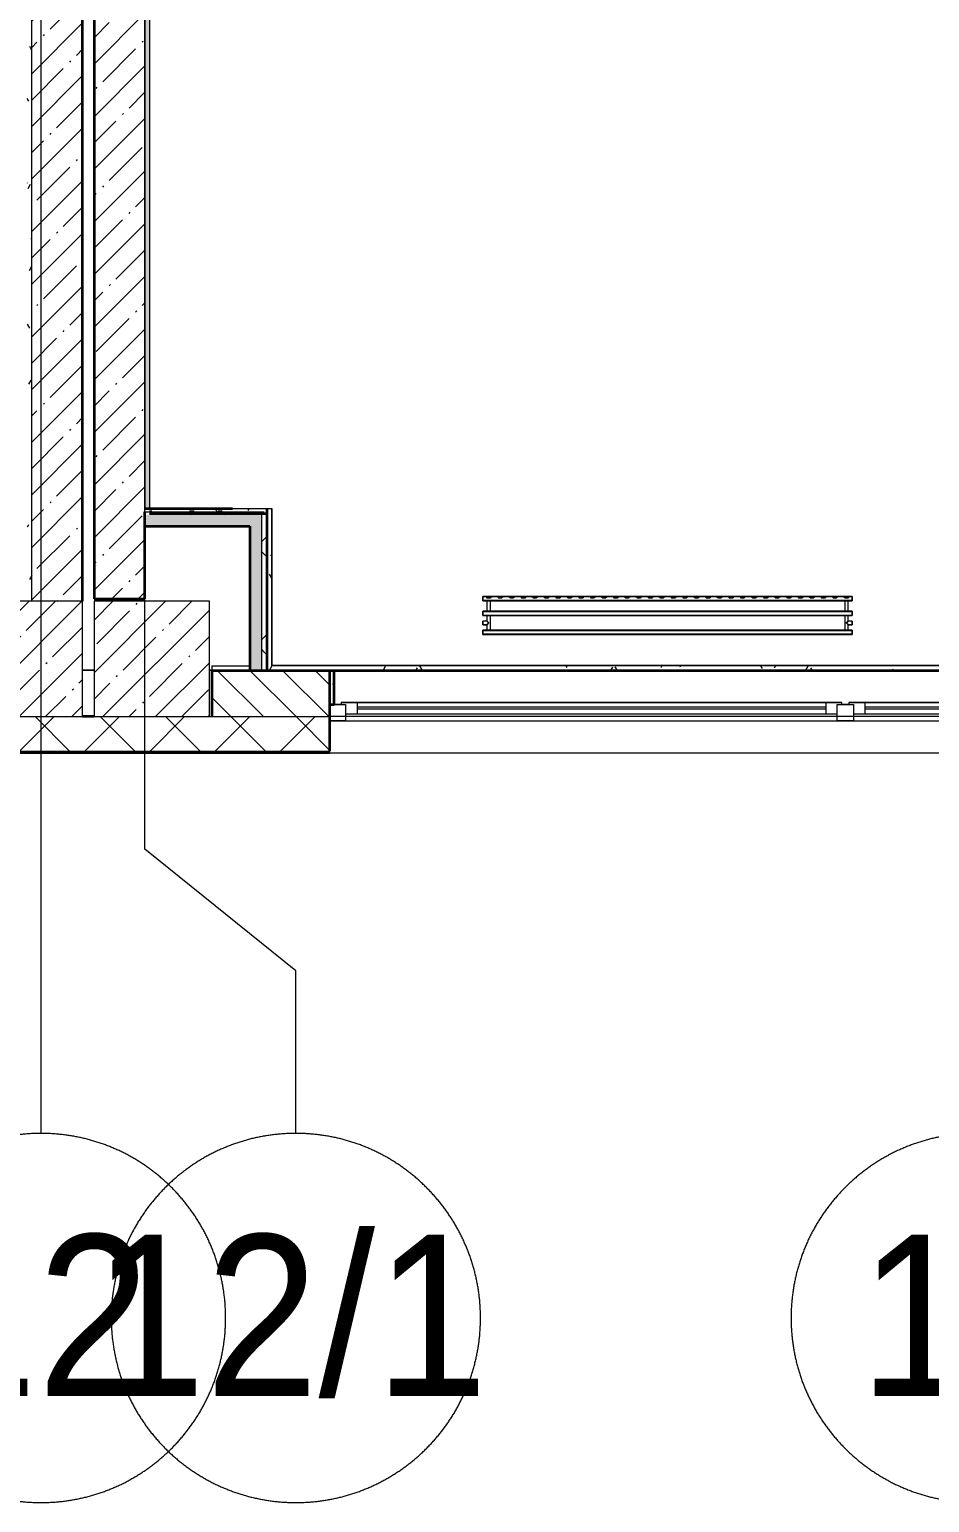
# Model space of a CAD drawing. Header units: millimetres. Extents: x 3914 to 443608, y -156176 to 78197.
# Drawn here: x 213224 to 217124, y -149484 to -143099 of the extents above; entities that cross this region are included whole.
import ezdxf

# ---------------------------------------------------------------- set-up
doc = ezdxf.new("R2010")
doc.units = ezdxf.units.MM
doc.linetypes.add('50_200_ШТРИХ_1Т_ш5_п1_п1_', pattern=[700, 500, -100, 0, -100])
for name, color, linetype, lineweight in [('A-FLOR', 7, 'Continuous', 9), ('A-GLAZ', 7, 'Continuous', 9), ('A-GLAZ-1', 7, 'Continuous', 5), ('A-WALL', 7, 'Continuous', 5), ('A-WALL-1', 7, 'Continuous', 35), ('I-WALL', 7, 'Continuous', 5), ('S-COLS', 7, 'Continuous', 9), ('S-COLS-1', 7, 'Continuous', 5), ('Оси', 7, 'Continuous', 9), ('Оси-1', 7, '50_200_ШТРИХ_1Т_ш5_п1_п1_', 9)]:
    doc.layers.add(name, color=color, linetype=linetype, lineweight=lineweight)
doc.layers.add('A-WALL-FNSH-1', color=9, linetype='Continuous', lineweight=5, true_color=0x808080)
doc.layers.add('M-EQPM-1', color=7, linetype='Continuous', lineweight=9, true_color=0xb2b2b2)
doc.styles.add('Arial', font='arial.ttf', dxfattribs={"width": 0.9, "height": 700})
pattern_1 = [(45, (174964.42, -145977.62), (-114.04925, 114.04925), []), (45, (175078.47, -145977.62), (-114.04925, 114.04925), [201.612, -40.322, 6.706, -33.617])]
pattern_2 = [(0, (174964.42, -145977.62), (243.84, 60.96), [20.117, -162.763, 20.117, -162.763, -975.36]), (0, (174964.42, -145977.62), (243.84, 60.96), [-365.76, 20.117, -345.643, 20.117, -162.763, -426.72]), (0, (174964.42, -145977.62), (243.84, 60.96), [-914.4, 20.117, -101.803, 20.117, -284.683]), (120, (175055.86, -145947.14), (-174.71291, 180.691634), [20.117, -162.763, 20.117, -162.763, -975.36]), (120, (175055.86, -145947.14), (-174.71291, 180.691634), [-365.76, 20.117, -345.643, 20.117, -162.763, -426.72]), (120, (175055.86, -145947.14), (-174.71291, 180.691634), [-914.4, 20.117, -101.803, 20.117, -284.683]), (240, (175086.34, -145825.22), (-69.12709, -241.651634), [20.117, -162.763, 20.117, -162.763, -975.36]), (240, (175086.34, -145825.22), (-69.12709, -241.651634), [-365.76, 20.117, -345.643, 20.117, -162.763, -426.72]), (240, (175086.34, -145825.22), (-69.12709, -241.651634), [-914.4, 20.117, -101.803, 20.117, -284.683])]
pattern_3 = [(45, (174964.42, -145977.62), (-212.132, 212.132), []), (135, (174964.42, -145977.62), (-212.132, -212.132), [])]

# ---------------------------------------------------------------- blocks, each defined once
blk = doc.blocks.new('radiator_prado_classic_z_tip_30_po exemplyaru - Classic Z Тип 30-500-V458-Объем проектирования 2 этажа')
at = {"layer": 'M-EQPM-1'}
for p, q in [((0, 228), (0, 210)), ((1600, 228), (0, 228)), ((0, 210), (0, 228)), ((0, 228), (12.5, 228)), ((0, 210), (1600, 210)), ((17.8, 210), (0, 210)), ((12.5, 228), (37.5, 228)), ((37.5, 228), (12.5, 228)), ((12.5, 228), (37.5, 228)), ((12.5, 228), (17.5, 223)), ((12.5, 228), (17.5, 223)), ((32.5, 223), (17.5, 223)), ((17.5, 223), (32.5, 223)), ((17.5, 210), (17.5, 164)), ((17.5, 210), (17.5, 164)), ((17.8, 210), (17.5, 210)), ((17.5, 210), (17.8, 210)), ((17.8, 210), (17.5, 210)), ((17.5, 210), (26.9, 210)), ((18.5, 210), (17.8, 210)), ((17.8, 210), (32.2, 210)), ((32.2, 210), (17.8, 210)), ((19.7, 210), (18.5, 210)), ((21.2, 210), (19.7, 210)), ((23.1, 210), (21.2, 210)), ((25, 210), (23.1, 210)), ((26.9, 210), (25, 210)), ((28.7, 210), (26.9, 210)), ((26.9, 210), (32.5, 210)), ((30.3, 210), (28.7, 210)), ((31.5, 210), (30.3, 210)), ((32.2, 210), (31.5, 210)), ((32.5, 210), (32.2, 210)), ((32.2, 210), (32.5, 210)), ((32.5, 210), (32.2, 210)), ((1567.8, 210), (32.2, 210)), ((32.5, 223), (37.5, 228)), ((37.5, 228), (32.5, 223)), ((32.5, 164), (32.5, 210)), ((32.5, 164), (32.5, 210)), ((37.5, 228), (62.5, 228)), ((62.5, 228), (87.5, 228)), ((87.5, 228), (62.5, 228)), ((62.5, 228), (87.5, 228)), ((62.5, 228), (67.5, 223)), ((62.5, 228), (67.5, 223)), ((82.5, 223), (67.5, 223)), ((67.5, 223), (82.5, 223)), ((82.5, 223), (87.5, 228)), ((87.5, 228), (82.5, 223)), ((87.5, 228), (112.5, 228)), ((112.5, 228), (137.5, 228)), ((137.5, 228), (112.5, 228)), ((112.5, 228), (137.5, 228)), ((112.5, 228), (117.5, 223)), ((112.5, 228), (117.5, 223)), ((132.5, 223), (117.5, 223)), ((117.5, 223), (132.5, 223)), ((132.5, 223), (137.5, 228)), ((137.5, 228), (132.5, 223)), ((137.5, 228), (162.5, 228)), ((162.5, 228), (187.5, 228)), ((187.5, 228), (162.5, 228)), ((162.5, 228), (187.5, 228)), ((162.5, 228), (167.5, 223)), ((162.5, 228), (167.5, 223)), ((182.5, 223), (167.5, 223)), ((167.5, 223), (182.5, 223)), ((182.5, 223), (187.5, 228)), ((187.5, 228), (182.5, 223)), ((187.5, 228), (212.5, 228)), ((212.5, 228), (237.5, 228)), ((237.5, 228), (212.5, 228)), ((212.5, 228), (237.5, 228)), ((212.5, 228), (217.5, 223)), ((212.5, 228), (217.5, 223)), ((232.5, 223), (217.5, 223)), ((217.5, 223), (232.5, 223)), ((232.5, 223), (237.5, 228)), ((237.5, 228), (232.5, 223)), ((237.5, 228), (262.5, 228)), ((262.5, 228), (287.5, 228)), ((287.5, 228), (262.5, 228)), ((262.5, 228), (287.5, 228)), ((262.5, 228), (267.5, 223)), ((262.5, 228), (267.5, 223)), ((282.5, 223), (267.5, 223)), ((267.5, 223), (282.5, 223)), ((282.5, 223), (287.5, 228)), ((287.5, 228), (282.5, 223)), ((287.5, 228), (312.5, 228)), ((312.5, 228), (337.5, 228)), ((337.5, 228), (312.5, 228)), ((312.5, 228), (337.5, 228)), ((312.5, 228), (317.5, 223)), ((312.5, 228), (317.5, 223)), ((332.5, 223), (317.5, 223)), ((317.5, 223), (332.5, 223)), ((332.5, 223), (337.5, 228)), ((337.5, 228), (332.5, 223)), ((337.5, 228), (360.2, 228)), ((362.5, 228), (387.5, 228)), ((387.5, 228), (362.5, 228)), ((362.5, 228), (387.5, 228)), ((362.5, 228), (367.5, 223)), ((362.5, 228), (367.5, 223)), ((382.5, 223), (367.5, 223)), ((367.5, 223), (382.5, 223)), ((382.5, 223), (387.5, 228)), ((387.5, 228), (382.5, 223)), ((387.5, 228), (412.5, 228)), ((412.5, 228), (437.5, 228)), ((437.5, 228), (412.5, 228)), ((412.5, 228), (437.5, 228)), ((412.5, 228), (417.5, 223)), ((412.5, 228), (417.5, 223)), ((432.5, 223), (417.5, 223)), ((417.5, 223), (432.5, 223)), ((432.5, 223), (437.5, 228)), ((437.5, 228), (432.5, 223)), ((437.5, 228), (462.5, 228)), ((462.5, 228), (487.5, 228)), ((487.5, 228), (462.5, 228)), ((462.5, 228), (487.5, 228)), ((462.5, 228), (467.5, 223)), ((462.5, 228), (467.5, 223)), ((482.5, 223), (467.5, 223)), ((467.5, 223), (482.5, 223)), ((482.5, 223), (487.5, 228)), ((487.5, 228), (482.5, 223)), ((487.5, 228), (512.5, 228)), ((512.5, 228), (537.5, 228)), ((537.5, 228), (512.5, 228)), ((512.5, 228), (537.5, 228)), ((512.5, 228), (517.5, 223)), ((512.5, 228), (517.5, 223)), ((532.5, 223), (517.5, 223)), ((517.5, 223), (532.5, 223)), ((532.5, 223), (537.5, 228)), ((537.5, 228), (532.5, 223)), ((537.5, 228), (562.5, 228)), ((562.5, 228), (587.5, 228)), ((587.5, 228), (562.5, 228)), ((562.5, 228), (587.5, 228)), ((562.5, 228), (567.5, 223)), ((562.5, 228), (567.5, 223)), ((582.5, 223), (567.5, 223)), ((567.5, 223), (582.5, 223)), ((582.5, 223), (587.5, 228)), ((587.5, 228), (582.5, 223)), ((587.5, 228), (612.5, 228)), ((612.5, 228), (637.5, 228)), ((637.5, 228), (612.5, 228)), ((612.5, 228), (637.5, 228)), ((612.5, 228), (617.5, 223)), ((612.5, 228), (617.5, 223)), ((632.5, 223), (617.5, 223)), ((617.5, 223), (632.5, 223)), ((632.5, 223), (637.5, 228)), ((637.5, 228), (632.5, 223)), ((637.5, 228), (662.5, 228)), ((662.5, 228), (687.5, 228)), ((687.5, 228), (662.5, 228)), ((662.5, 228), (687.5, 228)), ((662.5, 228), (667.5, 223)), ((662.5, 228), (667.5, 223)), ((682.5, 223), (667.5, 223)), ((667.5, 223), (682.5, 223)), ((682.5, 223), (687.5, 228)), ((687.5, 228), (682.5, 223)), ((687.5, 228), (712.5, 228)), ((712.5, 228), (737.5, 228)), ((737.5, 228), (712.5, 228)), ((712.5, 228), (737.5, 228)), ((712.5, 228), (717.5, 223)), ((712.5, 228), (717.5, 223)), ((732.5, 223), (717.5, 223)), ((717.5, 223), (732.5, 223)), ((732.5, 223), (737.5, 228)), ((737.5, 228), (732.5, 223)), ((737.5, 228), (762.5, 228)), ((762.5, 228), (787.5, 228)), ((787.5, 228), (762.5, 228)), ((762.5, 228), (787.5, 228)), ((762.5, 228), (767.5, 223)), ((762.5, 228), (767.5, 223)), ((782.5, 223), (767.5, 223)), ((767.5, 223), (782.5, 223)), ((782.5, 223), (787.5, 228)), ((787.5, 228), (782.5, 223)), ((787.5, 228), (812.5, 228)), ((812.5, 228), (837.5, 228)), ((837.5, 228), (812.5, 228)), ((812.5, 228), (837.5, 228)), ((812.5, 228), (817.5, 223)), ((812.5, 228), (817.5, 223)), ((832.5, 223), (817.5, 223)), ((817.5, 223), (832.5, 223)), ((832.5, 223), (837.5, 228)), ((837.5, 228), (832.5, 223)), ((837.5, 228), (862.5, 228)), ((862.5, 228), (887.5, 228)), ((887.5, 228), (862.5, 228)), ((862.5, 228), (887.5, 228)), ((862.5, 228), (867.5, 223)), ((862.5, 228), (867.5, 223)), ((882.5, 223), (867.5, 223)), ((867.5, 223), (882.5, 223)), ((882.5, 223), (887.5, 228)), ((887.5, 228), (882.5, 223)), ((887.5, 228), (912.5, 228)), ((912.5, 228), (937.5, 228)), ((937.5, 228), (912.5, 228)), ((912.5, 228), (937.5, 228)), ((912.5, 228), (917.5, 223)), ((912.5, 228), (917.5, 223)), ((932.5, 223), (917.5, 223)), ((917.5, 223), (932.5, 223)), ((932.5, 223), (937.5, 228)), ((937.5, 228), (932.5, 223)), ((937.5, 228), (962.5, 228)), ((962.5, 228), (987.5, 228)), ((987.5, 228), (962.5, 228)), ((962.5, 228), (987.5, 228)), ((962.5, 228), (967.5, 223)), ((962.5, 228), (967.5, 223)), ((982.5, 223), (967.5, 223)), ((967.5, 223), (982.5, 223)), ((982.5, 223), (987.5, 228)), ((987.5, 228), (982.5, 223)), ((987.5, 228), (1012.5, 228)), ((1012.5, 228), (1037.5, 228)), ((1037.5, 228), (1012.5, 228)), ((1012.5, 228), (1037.5, 228)), ((1012.5, 228), (1017.5, 223)), ((1012.5, 228), (1017.5, 223)), ((1032.5, 223), (1017.5, 223)), ((1017.5, 223), (1032.5, 223)), ((1032.5, 223), (1037.5, 228)), ((1037.5, 228), (1032.5, 223)), ((1037.5, 228), (1062.5, 228)), ((1062.5, 228), (1087.5, 228)), ((1087.5, 228), (1062.5, 228)), ((1062.5, 228), (1087.5, 228)), ((1062.5, 228), (1067.5, 223)), ((1062.5, 228), (1067.5, 223)), ((1082.5, 223), (1067.5, 223)), ((1067.5, 223), (1082.5, 223)), ((1082.5, 223), (1087.5, 228)), ((1087.5, 228), (1082.5, 223)), ((1087.5, 228), (1112.5, 228)), ((1112.5, 228), (1137.5, 228)), ((1137.5, 228), (1112.5, 228)), ((1112.5, 228), (1137.5, 228)), ((1112.5, 228), (1117.5, 223)), ((1112.5, 228), (1117.5, 223)), ((1132.5, 223), (1117.5, 223)), ((1117.5, 223), (1132.5, 223)), ((1132.5, 223), (1137.5, 228)), ((1137.5, 228), (1132.5, 223)), ((1137.5, 228), (1162.5, 228)), ((1162.5, 228), (1187.5, 228)), ((1187.5, 228), (1162.5, 228)), ((1162.5, 228), (1187.5, 228)), ((1162.5, 228), (1167.5, 223)), ((1162.5, 228), (1167.5, 223)), ((1182.5, 223), (1167.5, 223)), ((1167.5, 223), (1182.5, 223)), ((1182.5, 223), (1187.5, 228)), ((1187.5, 228), (1182.5, 223)), ((1187.5, 228), (1212.5, 228)), ((1212.5, 228), (1237.5, 228)), ((1237.5, 228), (1212.5, 228)), ((1212.5, 228), (1237.5, 228)), ((1212.5, 228), (1217.5, 223)), ((1212.5, 228), (1217.5, 223)), ((1232.5, 223), (1217.5, 223)), ((1217.5, 223), (1232.5, 223)), ((1232.5, 223), (1237.5, 228)), ((1237.5, 228), (1232.5, 223)), ((1237.5, 228), (1262.5, 228)), ((1262.5, 228), (1287.5, 228)), ((1287.5, 228), (1262.5, 228)), ((1262.5, 228), (1287.5, 228)), ((1262.5, 228), (1267.5, 223)), ((1262.5, 228), (1267.5, 223)), ((1282.5, 223), (1267.5, 223)), ((1267.5, 223), (1282.5, 223)), ((1282.5, 223), (1287.5, 228)), ((1287.5, 228), (1282.5, 223)), ((1287.5, 228), (1312.5, 228)), ((1312.5, 228), (1337.5, 228)), ((1337.5, 228), (1312.5, 228)), ((1312.5, 228), (1337.5, 228)), ((1312.5, 228), (1317.5, 223)), ((1312.5, 228), (1317.5, 223)), ((1332.5, 223), (1317.5, 223)), ((1317.5, 223), (1332.5, 223)), ((1332.5, 223), (1337.5, 228)), ((1337.5, 228), (1332.5, 223)), ((1337.5, 228), (1362.5, 228)), ((1362.5, 228), (1387.5, 228)), ((1387.5, 228), (1362.5, 228)), ((1362.5, 228), (1387.5, 228)), ((1362.5, 228), (1367.5, 223)), ((1362.5, 228), (1367.5, 223)), ((1382.5, 223), (1367.5, 223)), ((1367.5, 223), (1382.5, 223)), ((1382.5, 223), (1387.5, 228)), ((1387.5, 228), (1382.5, 223)), ((1387.5, 228), (1412.5, 228)), ((1412.5, 228), (1437.5, 228)), ((1437.5, 228), (1412.5, 228)), ((1412.5, 228), (1437.5, 228)), ((1412.5, 228), (1417.5, 223)), ((1412.5, 228), (1417.5, 223)), ((1432.5, 223), (1417.5, 223)), ((1417.5, 223), (1432.5, 223)), ((1432.5, 223), (1437.5, 228)), ((1437.5, 228), (1432.5, 223)), ((1437.5, 228), (1462.5, 228)), ((1462.5, 228), (1487.5, 228)), ((1487.5, 228), (1462.5, 228)), ((1462.5, 228), (1487.5, 228)), ((1462.5, 228), (1467.5, 223)), ((1462.5, 228), (1467.5, 223)), ((1482.5, 223), (1467.5, 223)), ((1467.5, 223), (1482.5, 223)), ((1482.5, 223), (1487.5, 228)), ((1487.5, 228), (1482.5, 223)), ((1487.5, 228), (1512.5, 228)), ((1512.5, 228), (1537.5, 228)), ((1537.5, 228), (1512.5, 228)), ((1512.5, 228), (1537.5, 228)), ((1512.5, 228), (1517.5, 223)), ((1512.5, 228), (1517.5, 223)), ((1532.5, 223), (1517.5, 223)), ((1517.5, 223), (1532.5, 223)), ((1532.5, 223), (1537.5, 228)), ((1537.5, 228), (1532.5, 223)), ((1537.5, 228), (1562.5, 228)), ((1562.5, 228), (1587.5, 228)), ((1587.5, 228), (1562.5, 228)), ((1562.5, 228), (1587.5, 228)), ((1562.5, 228), (1567.5, 223)), ((1562.5, 228), (1567.5, 223)), ((1582.5, 223), (1567.5, 223)), ((1567.5, 223), (1582.5, 223)), ((1567.5, 210), (1567.5, 164)), ((1567.5, 210), (1567.5, 164)), ((1567.8, 210), (1567.5, 210)), ((1567.5, 210), (1576.9, 210)), ((1567.8, 210), (1567.5, 210)), ((1567.5, 210), (1567.8, 210)), ((1582.2, 210), (1567.8, 210)), ((1582.2, 210), (1567.8, 210)), ((1567.8, 210), (1582.2, 210)), ((1576.9, 210), (1578.7, 210)), ((1578.7, 210), (1580.3, 210)), ((1580.3, 210), (1581.5, 210)), ((1581.5, 210), (1582.2, 210)), ((1582.5, 210), (1582.2, 210)), ((1582.2, 210), (1582.5, 210)), ((1582.5, 210), (1582.2, 210)), ((1582.2, 210), (1582.5, 210)), ((1600, 210), (1582.2, 210)), ((1582.5, 223), (1587.5, 228)), ((1587.5, 228), (1582.5, 223)), ((1582.5, 164), (1582.5, 210)), ((1582.5, 164), (1582.5, 210)), ((1587.5, 228), (1600, 228)), ((1600, 210), (1600, 228)), ((1600, 228), (1600, 210)), ((1600, 164), (0, 164)), ((0, 164), (0, 146)), ((0, 146), (0, 164)), ((0, 164), (17.8, 164)), ((0, 146), (1600, 146)), ((18.5, 146), (0, 146)), ((17.8, 164), (17.5, 164)), ((17.5, 164), (17.8, 164)), ((17.8, 164), (17.5, 164)), ((17.5, 164), (23.1, 164)), ((17.5, 146), (17.5, 121.5)), ((17.5, 146), (17.5, 121.5)), ((17.5, 146), (18.5, 146)), ((18.5, 146), (17.5, 146)), ((17.5, 146), (18.5, 146)), ((17.8, 146), (17.5, 146)), ((32.2, 164), (17.8, 164)), ((17.8, 164), (32.2, 164)), ((32.2, 164), (17.8, 164)), ((32.2, 146), (17.8, 146)), ((18.5, 146), (32.2, 146)), ((32.2, 146), (18.5, 146)), ((18.5, 146), (32.2, 146)), ((23.1, 164), (32.5, 164)), ((32.5, 164), (32.2, 164)), ((32.2, 164), (32.5, 164)), ((32.5, 164), (32.2, 164)), ((32.2, 164), (1567.8, 164)), ((32.2, 146), (32.5, 146)), ((32.5, 146), (32.2, 146)), ((32.2, 146), (32.5, 146)), ((32.5, 146), (32.2, 146)), ((1567.8, 146), (32.2, 146)), ((32.5, 82), (32.5, 146)), ((32.5, 82), (32.5, 146)), ((1567.8, 164), (1567.5, 164)), ((1567.5, 164), (1578.7, 164)), ((1567.8, 164), (1567.5, 164)), ((1567.5, 164), (1567.8, 164)), ((1567.5, 146), (1567.5, 82)), ((1567.5, 146), (1567.5, 82)), ((1567.5, 146), (1567.8, 146)), ((1569.7, 146), (1567.5, 146)), ((1567.5, 146), (1567.8, 146)), ((1567.8, 146), (1567.5, 146)), ((1582.2, 164), (1567.8, 164)), ((1580.3, 164), (1567.8, 164)), ((1567.8, 164), (1582.2, 164)), ((1567.8, 146), (1581.5, 146)), ((1567.8, 146), (1569.7, 146)), ((1581.5, 146), (1567.8, 146)), ((1582.2, 146), (1569.7, 146)), ((1569.7, 146), (1571.2, 146)), ((1571.2, 146), (1575, 146)), ((1575, 146), (1576.9, 146)), ((1576.9, 146), (1578.7, 146)), ((1578.7, 164), (1582.5, 164)), ((1578.7, 146), (1580.3, 146)), ((1581.5, 164), (1580.3, 164)), ((1580.3, 146), (1581.5, 146)), ((1582.2, 164), (1581.5, 164)), ((1581.5, 146), (1582.2, 146)), ((1581.5, 146), (1582.2, 146)), ((1582.5, 146), (1581.5, 146)), ((1600, 146), (1581.5, 146)), ((1582.5, 164), (1582.2, 164)), ((1582.5, 164), (1582.2, 164)), ((1582.2, 164), (1582.5, 164)), ((1582.2, 164), (1600, 164)), ((1582.2, 146), (1582.5, 146)), ((1582.5, 146), (1582.2, 146)), ((1582.2, 146), (1582.5, 146)), ((1582.5, 121.5), (1582.5, 146)), ((1582.5, 121.5), (1582.5, 146)), ((1600, 146), (1600, 164)), ((1600, 164), (1600, 146)), ((17.5, 121.5), (0, 121.5)), ((17.5, 121.5), (0, 121.5)), ((0, 121.5), (0, 120.5)), ((0, 106.5), (0, 121.5)), ((0, 120.5), (0, 119.3)), ((0, 120.5), (0, 119.3)), ((0, 114), (0, 120.5)), ((0, 120.5), (0, 120.5)), ((0, 119.3), (0, 107.5)), ((0, 119.3), (0, 117.8)), ((0, 117.8), (0, 114)), ((0, 114), (0, 110.3)), ((0, 107.5), (0, 114)), ((0, 110.3), (0, 108.7)), ((0, 108.7), (0, 107.5)), ((0, 107.5), (0, 106.5)), ((0, 107.5), (0, 107.5)), ((0, 106.5), (17.5, 106.5)), ((0, 106.5), (17.5, 106.5)), ((1600, 82), (0, 82)), ((0, 82), (0, 64)), ((0, 64), (0, 82)), ((0, 82), (18.5, 82)), ((1600, 64), (0, 64)), ((0, 64), (1600, 64)), ((17.5, 106.5), (17.5, 82)), ((17.5, 106.5), (17.5, 82)), ((18.5, 82), (17.5, 82)), ((17.5, 82), (18.5, 82)), ((18.5, 82), (17.5, 82)), ((17.5, 82), (19.7, 82)), ((32.2, 82), (18.5, 82)), ((18.5, 82), (32.2, 82)), ((32.2, 82), (18.5, 82)), ((19.7, 82), (32.5, 82)), ((32.5, 82), (32.2, 82)), ((32.2, 82), (32.5, 82)), ((32.5, 82), (32.2, 82)), ((32.2, 82), (1567.8, 82)), ((1567.8, 82), (1567.5, 82)), ((1567.5, 82), (1576.9, 82)), ((1567.8, 82), (1567.5, 82)), ((1567.5, 82), (1567.8, 82)), ((1581.5, 82), (1567.8, 82)), ((1568.5, 82), (1567.8, 82)), ((1567.8, 82), (1581.5, 82)), ((1580.3, 82), (1568.5, 82)), ((1576.9, 82), (1580.3, 82)), ((1580.3, 82), (1582.2, 82)), ((1581.5, 82), (1580.3, 82)), ((1582.2, 82), (1581.5, 82)), ((1582.5, 82), (1581.5, 82)), ((1581.5, 82), (1582.5, 82)), ((1581.5, 82), (1600, 82)), ((1582.5, 82), (1582.2, 82)), ((1582.2, 82), (1582.5, 82)), ((1600, 121.5), (1582.5, 121.5)), ((1600, 121.5), (1582.5, 121.5)), ((1582.5, 82), (1582.5, 106.5)), ((1582.5, 106.5), (1600, 106.5)), ((1582.5, 82), (1582.5, 106.5)), ((1582.5, 106.5), (1600, 106.5)), ((1600, 121.5), (1600, 106.5)), ((1600, 120.5), (1600, 121.5)), ((1600, 121.5), (1600, 120.5)), ((1600, 120.5), (1600, 121.5)), ((1600, 115.9), (1600, 120.5)), ((1600, 120.5), (1600, 107.5)), ((1600, 107.5), (1600, 120.5)), ((1600, 107.5), (1600, 115.9)), ((1600, 106.5), (1600, 107.5)), ((1600, 107.5), (1600, 106.5)), ((1600, 106.5), (1600, 107.5)), ((1600, 64), (1600, 82)), ((1600, 82), (1600, 64))]:
    blk.add_line(p, q, dxfattribs=at)
for points, knots in [([(18.5, 120.5), (18.4, 120.6), (18.3, 120.7), (18.1, 120.9), (17.9, 121.1), (17.8, 121.2), (17.7, 121.3), (17.5, 121.5), (17.5, 121.5), (17.5, 121.5)], [0.7142857, 0.7142857, 0.7142857, 0.7142857, 0.75, 0.7857143, 0.8214286, 0.8571429, 0.8928571, 0.9285714, 1, 1, 1, 1]), ([(17.5, 121.5), (17.5, 121.5), (17.5, 121.5), (17.7, 121.3), (17.8, 121.2), (17.9, 121.1), (18.1, 120.9), (18.3, 120.7), (18.4, 120.6), (18.5, 120.5)], [0, 0, 0, 0, 0.0714286, 0.1071429, 0.1428571, 0.1785714, 0.2142857, 0.25, 0.2857143, 0.2857143, 0.2857143, 0.2857143]), ([(17.5, 121.5), (17.5, 121.5), (17.5, 121.5), (17.7, 121.3), (17.8, 121.2), (17.9, 121.1), (18.1, 120.9), (18.3, 120.7), (18.4, 120.6), (18.5, 120.5)], [0, 0, 0, 0, 0.0714286, 0.1071429, 0.1428571, 0.1785714, 0.2142857, 0.25, 0.2857143, 0.2857143, 0.2857143, 0.2857143]), ([(25, 114), (24.5, 114.5), (23.6, 115.4), (22.4, 116.6), (21.6, 117.4), (21.1, 117.9), (20.8, 118.2), (20.5, 118.5), (20.2, 118.8), (19.8, 119.1), (19.6, 119.4), (19.3, 119.7), (19, 120), (18.7, 120.3), (18.5, 120.5), (18.3, 120.7), (18.1, 120.9), (17.9, 121.1), (17.8, 121.2), (17.7, 121.3), (17.5, 121.5), (17.5, 121.5), (17.5, 121.5)], [0, 0, 0, 0, 0.142857, 0.285714, 0.357143, 0.392857, 0.428571, 0.464286, 0.5, 0.535714, 0.571429, 0.607143, 0.642857, 0.678571, 0.714286, 0.75, 0.785714, 0.821429, 0.857143, 0.892857, 0.928571, 1, 1, 1, 1]), ([(17.5, 106.5), (17.5, 106.5), (17.5, 106.5), (17.7, 106.7), (17.8, 106.8), (17.9, 106.9), (18.1, 107.1), (18.3, 107.3), (18.5, 107.5), (18.7, 107.7), (19, 108), (19.3, 108.3), (19.6, 108.6), (19.8, 108.9), (20.3, 109.3), (20.7, 109.7), (21.1, 110.1), (21.6, 110.6), (22.4, 111.4), (23.6, 112.6), (24.5, 113.5), (25, 114)], [0, 0, 0, 0, 0.071429, 0.107143, 0.142857, 0.178571, 0.214286, 0.25, 0.285714, 0.321429, 0.357143, 0.392857, 0.428571, 0.464286, 0.5, 0.571429, 0.607143, 0.642857, 0.714286, 0.857143, 1, 1, 1, 1]), ([(17.5, 106.5), (17.5, 106.5), (17.5, 106.5), (17.7, 106.7), (17.8, 106.8), (17.9, 106.9), (18.1, 107.1), (18.3, 107.3), (18.4, 107.4), (18.5, 107.5)], [0, 0, 0, 0, 0.0714286, 0.1071429, 0.1428571, 0.1785714, 0.2142857, 0.25, 0.2857143, 0.2857143, 0.2857143, 0.2857143]), ([(18.5, 107.5), (18.4, 107.4), (18.3, 107.3), (18.1, 107.1), (17.9, 106.9), (17.8, 106.8), (17.7, 106.7), (17.5, 106.5), (17.5, 106.5), (17.5, 106.5)], [0.7142857, 0.7142857, 0.7142857, 0.7142857, 0.75, 0.7857143, 0.8214286, 0.8571429, 0.8928571, 0.9285714, 1, 1, 1, 1]), ([(18.5, 107.5), (18.4, 107.4), (18.3, 107.3), (18.1, 107.1), (17.9, 106.9), (17.8, 106.8), (17.7, 106.7), (17.5, 106.5), (17.5, 106.5), (17.5, 106.5)], [0.7142857, 0.7142857, 0.7142857, 0.7142857, 0.75, 0.7857143, 0.8214286, 0.8571429, 0.8928571, 0.9285714, 1, 1, 1, 1]), ([(22.1, 116.9), (21.9, 117.1), (21.6, 117.4), (21.1, 117.9), (20.8, 118.2), (20.5, 118.5), (20.2, 118.8), (19.9, 119.2), (19.7, 119.3), (19.6, 119.4)], [0.2857143, 0.2857143, 0.2857143, 0.2857143, 0.3571429, 0.3928571, 0.4285714, 0.4642857, 0.5, 0.5357143, 0.5714286, 0.5714286, 0.5714286, 0.5714286]), ([(19.6, 119.4), (19.7, 119.3), (19.9, 119.2), (20.3, 118.7), (20.7, 118.3), (21.1, 117.9), (21.6, 117.4), (21.9, 117.1), (22.1, 116.9)], [0.4285714, 0.4285714, 0.4285714, 0.4285714, 0.4642857, 0.5, 0.5714286, 0.6071429, 0.6428571, 0.7142857, 0.7142857, 0.7142857, 0.7142857]), ([(19.6, 119.4), (19.7, 119.3), (19.8, 119.1), (20.3, 118.7), (20.7, 118.3), (21.1, 117.9), (21.6, 117.4), (21.9, 117.1), (22.1, 116.9)], [0.4285714, 0.4285714, 0.4285714, 0.4285714, 0.4642857, 0.5, 0.5714286, 0.6071429, 0.6428571, 0.7142857, 0.7142857, 0.7142857, 0.7142857]), ([(22.1, 111.1), (21.9, 110.9), (21.6, 110.6), (21.1, 110.1), (20.8, 109.8), (20.5, 109.5), (20.2, 109.2), (19.9, 108.8), (19.7, 108.7), (19.6, 108.6)], [0.2857143, 0.2857143, 0.2857143, 0.2857143, 0.3571429, 0.3928571, 0.4285714, 0.4642857, 0.5, 0.5357143, 0.5714286, 0.5714286, 0.5714286, 0.5714286]), ([(22.1, 111.1), (21.9, 110.9), (21.6, 110.6), (21.1, 110.1), (20.8, 109.8), (20.5, 109.5), (20.2, 109.2), (19.8, 108.9), (19.7, 108.7), (19.6, 108.6)], [0.2857143, 0.2857143, 0.2857143, 0.2857143, 0.3571429, 0.3928571, 0.4285714, 0.4642857, 0.5, 0.5357143, 0.5714286, 0.5714286, 0.5714286, 0.5714286]), ([(19.6, 108.6), (19.7, 108.7), (19.9, 108.8), (20.3, 109.3), (20.6, 109.6), (20.8, 109.8)], [0.4285714, 0.4285714, 0.4285714, 0.4285714, 0.4642857, 0.5, 0.5714286, 0.5714286, 0.5714286, 0.5714286]), ([(20.8, 109.8), (20.9, 109.9), (21.1, 110.1), (21.6, 110.6), (21.9, 110.9), (22.1, 111.1)], [0.5714286, 0.5714286, 0.5714286, 0.5714286, 0.6071429, 0.6428571, 0.7142857, 0.7142857, 0.7142857, 0.7142857]), ([(1575, 114), (1575.5, 114.5), (1576.4, 115.4), (1577.6, 116.6), (1578.4, 117.4), (1578.9, 117.9), (1579.2, 118.2), (1579.5, 118.5), (1579.8, 118.8), (1580.1, 119.2), (1580.4, 119.4), (1580.7, 119.7), (1581, 120), (1581.3, 120.3), (1581.5, 120.5), (1581.7, 120.7), (1581.9, 120.9), (1582.1, 121.1), (1582.2, 121.2), (1582.3, 121.3), (1582.5, 121.5), (1582.5, 121.5), (1582.5, 121.5)], [0, 0, 0, 0, 0.142857, 0.285714, 0.357143, 0.392857, 0.428571, 0.464286, 0.5, 0.535714, 0.571429, 0.607143, 0.642857, 0.678571, 0.714286, 0.75, 0.785714, 0.821429, 0.857143, 0.892857, 0.928571, 1, 1, 1, 1]), ([(1582.5, 106.5), (1582.5, 106.5), (1582.5, 106.5), (1582.3, 106.7), (1582.2, 106.8), (1582.1, 106.9), (1581.9, 107.1), (1581.7, 107.3), (1581.5, 107.5), (1581.3, 107.7), (1581, 108), (1580.7, 108.3), (1580.4, 108.6), (1580.1, 108.8), (1579.7, 109.3), (1579.3, 109.7), (1578.9, 110.1), (1578.4, 110.6), (1577.6, 111.4), (1576.4, 112.6), (1575.5, 113.5), (1575, 114)], [0, 0, 0, 0, 0.071429, 0.107143, 0.142857, 0.178571, 0.214286, 0.25, 0.285714, 0.321429, 0.357143, 0.392857, 0.428571, 0.464286, 0.5, 0.571429, 0.607143, 0.642857, 0.714286, 0.857143, 1, 1, 1, 1]), ([(1580.4, 119.4), (1580.3, 119.3), (1580.1, 119.2), (1579.7, 118.7), (1579.3, 118.3), (1578.9, 117.9), (1578.4, 117.4), (1578.1, 117.1), (1577.9, 116.9)], [0.4285714, 0.4285714, 0.4285714, 0.4285714, 0.4642857, 0.5, 0.5714286, 0.6071429, 0.6428571, 0.7142857, 0.7142857, 0.7142857, 0.7142857]), ([(1580.4, 119.4), (1580.3, 119.3), (1580.1, 119.2), (1579.7, 118.7), (1579.3, 118.3), (1578.9, 117.9), (1578.4, 117.4), (1578.1, 117.1), (1577.9, 116.9)], [0.4285714, 0.4285714, 0.4285714, 0.4285714, 0.4642857, 0.5, 0.5714286, 0.6071429, 0.6428571, 0.7142857, 0.7142857, 0.7142857, 0.7142857]), ([(1577.9, 116.9), (1578.1, 117.1), (1578.4, 117.4), (1578.9, 117.9), (1579.2, 118.2), (1579.5, 118.5), (1579.8, 118.8), (1580.1, 119.2), (1580.3, 119.3), (1580.4, 119.4)], [0.2857143, 0.2857143, 0.2857143, 0.2857143, 0.3571429, 0.3928571, 0.4285714, 0.4642857, 0.5, 0.5357143, 0.5714286, 0.5714286, 0.5714286, 0.5714286]), ([(1577.9, 111.1), (1578.1, 110.9), (1578.4, 110.6), (1578.9, 110.1), (1579.2, 109.8), (1579.5, 109.5), (1579.8, 109.2), (1580.1, 108.8), (1580.3, 108.7), (1580.4, 108.6)], [0.2857143, 0.2857143, 0.2857143, 0.2857143, 0.3571429, 0.3928571, 0.4285714, 0.4642857, 0.5, 0.5357143, 0.5714286, 0.5714286, 0.5714286, 0.5714286]), ([(1577.9, 111.1), (1578.1, 110.9), (1578.4, 110.6), (1578.9, 110.1), (1579.2, 109.8), (1579.5, 109.5), (1579.8, 109.2), (1580.1, 108.8), (1580.3, 108.7), (1580.4, 108.6)], [0.2857143, 0.2857143, 0.2857143, 0.2857143, 0.3571429, 0.3928571, 0.4285714, 0.4642857, 0.5, 0.5357143, 0.5714286, 0.5714286, 0.5714286, 0.5714286]), ([(1580.4, 108.6), (1580.3, 108.7), (1580.1, 108.8), (1579.7, 109.3), (1579.3, 109.7), (1578.9, 110.1), (1578.4, 110.6), (1578.1, 110.9), (1577.9, 111.1)], [0.4285714, 0.4285714, 0.4285714, 0.4285714, 0.4642857, 0.5, 0.5714286, 0.6071429, 0.6428571, 0.7142857, 0.7142857, 0.7142857, 0.7142857]), ([(1582.5, 121.5), (1582.5, 121.5), (1582.5, 121.5), (1582.3, 121.3), (1582.2, 121.2), (1582.1, 121.1), (1581.9, 120.9), (1581.7, 120.7), (1581.6, 120.6), (1581.5, 120.5)], [0, 0, 0, 0, 0.0714286, 0.1071429, 0.1428571, 0.1785714, 0.2142857, 0.25, 0.2857143, 0.2857143, 0.2857143, 0.2857143]), ([(1582.5, 121.5), (1582.5, 121.5), (1582.5, 121.5), (1582.3, 121.3), (1582.2, 121.2), (1582.1, 121.1), (1581.9, 120.9), (1581.7, 120.7), (1581.6, 120.6), (1581.5, 120.5)], [0, 0, 0, 0, 0.0714286, 0.1071429, 0.1428571, 0.1785714, 0.2142857, 0.25, 0.2857143, 0.2857143, 0.2857143, 0.2857143]), ([(1581.5, 120.5), (1581.6, 120.6), (1581.7, 120.7), (1581.9, 120.9), (1582.1, 121.1), (1582.2, 121.2), (1582.3, 121.3), (1582.5, 121.5), (1582.5, 121.5), (1582.5, 121.5)], [0.7142857, 0.7142857, 0.7142857, 0.7142857, 0.75, 0.7857143, 0.8214286, 0.8571429, 0.8928571, 0.9285714, 1, 1, 1, 1]), ([(1581.5, 107.5), (1581.6, 107.4), (1581.7, 107.3), (1581.9, 107.1), (1582.1, 106.9), (1582.2, 106.8), (1582.3, 106.7), (1582.5, 106.5), (1582.5, 106.5), (1582.5, 106.5)], [0.7142857, 0.7142857, 0.7142857, 0.7142857, 0.75, 0.7857143, 0.8214286, 0.8571429, 0.8928571, 0.9285714, 1, 1, 1, 1]), ([(1581.5, 107.5), (1581.6, 107.4), (1581.7, 107.3), (1581.9, 107.1), (1582.1, 106.9), (1582.2, 106.8), (1582.3, 106.7), (1582.5, 106.5), (1582.5, 106.5), (1582.5, 106.5)], [0.7142857, 0.7142857, 0.7142857, 0.7142857, 0.75, 0.7857143, 0.8214286, 0.8571429, 0.8928571, 0.9285714, 1, 1, 1, 1]), ([(1582.5, 106.5), (1582.5, 106.5), (1582.5, 106.5), (1582.3, 106.7), (1582.2, 106.8), (1582.1, 106.9), (1581.9, 107.1), (1581.7, 107.3), (1581.6, 107.4), (1581.5, 107.5)], [0, 0, 0, 0, 0.0714286, 0.1071429, 0.1428571, 0.1785714, 0.2142857, 0.25, 0.2857143, 0.2857143, 0.2857143, 0.2857143])]:
    blk.add_open_spline(points, degree=3, knots=knots, dxfattribs=at)
for points in [[(19.6, 119.4), (19.5, 119.5), (19.3, 119.7), (19, 120), (18.7, 120.3), (18.6, 120.4), (18.5, 120.5)], [(18.5, 120.5), (18.6, 120.4), (18.7, 120.3), (19, 120), (19.3, 119.7), (19.5, 119.5), (19.6, 119.4)], [(18.5, 120.5), (18.6, 120.4), (18.7, 120.3), (19, 120), (19.3, 119.7), (19.5, 119.5), (19.6, 119.4)], [(18.5, 107.5), (18.6, 107.6), (18.7, 107.7), (19, 108), (19.3, 108.3), (19.5, 108.5), (19.6, 108.6)], [(19.6, 108.6), (19.5, 108.5), (19.3, 108.3), (19, 108), (18.7, 107.7), (18.6, 107.6), (18.5, 107.5)], [(19.6, 108.6), (19.5, 108.5), (19.3, 108.3), (19, 108), (18.7, 107.7), (18.6, 107.6), (18.5, 107.5)], [(25, 114), (24.5, 114.5), (23.6, 115.4), (22.6, 116.4), (22.1, 116.9)], [(22.1, 116.9), (22.6, 116.4), (23.1, 115.9), (23.6, 115.4)], [(22.1, 116.9), (22.6, 116.4), (23.1, 115.9), (23.6, 115.4)], [(22.1, 111.1), (22.6, 111.6), (23.6, 112.6), (24.5, 113.5), (25, 114)], [(25, 114), (24.5, 113.5), (23.6, 112.6), (22.6, 111.6), (22.1, 111.1)], [(23.6, 112.6), (23.1, 112.1), (22.6, 111.6), (22.1, 111.1)], [(23.6, 115.4), (24, 115), (24.5, 114.5), (25, 114)], [(23.6, 115.4), (24, 115), (24.5, 114.5), (25, 114)], [(25, 114), (24.5, 113.5), (24, 113), (23.6, 112.6)], [(1577.9, 116.9), (1577.4, 116.4), (1576.4, 115.4), (1575.5, 114.5), (1575, 114)], [(1577.9, 116.9), (1577.4, 116.4), (1576.4, 115.4), (1575.5, 114.5), (1575, 114)], [(1575, 114), (1575.5, 114.5), (1576.4, 115.4), (1577.4, 116.4), (1577.9, 116.9)], [(1575, 114), (1575.5, 113.5), (1576, 113), (1576.4, 112.6)], [(1575, 114), (1575.5, 113.5), (1576.4, 112.6), (1577.4, 111.6), (1577.9, 111.1)], [(1576.4, 112.6), (1576, 113), (1575.5, 113.5), (1575, 114)], [(1576.4, 112.6), (1576.9, 112.1), (1577.4, 111.6), (1577.9, 111.1)], [(1577.9, 111.1), (1577.4, 111.6), (1576.9, 112.1), (1576.4, 112.6)], [(1581.5, 120.5), (1581.4, 120.4), (1581.3, 120.3), (1581, 120), (1580.7, 119.7), (1580.5, 119.5), (1580.4, 119.4)], [(1581.5, 120.5), (1581.4, 120.4), (1581.3, 120.3), (1581, 120), (1580.7, 119.7), (1580.5, 119.5), (1580.4, 119.4)], [(1580.4, 119.4), (1580.5, 119.5), (1580.7, 119.7), (1581, 120), (1581.3, 120.3), (1581.4, 120.4), (1581.5, 120.5)], [(1580.4, 108.6), (1580.5, 108.5), (1580.7, 108.3), (1581, 108), (1581.3, 107.7), (1581.4, 107.6), (1581.5, 107.5)], [(1580.4, 108.6), (1580.5, 108.5), (1580.7, 108.3), (1581, 108), (1581.3, 107.7), (1581.4, 107.6), (1581.5, 107.5)], [(1581.5, 107.5), (1581.4, 107.6), (1581.3, 107.7), (1581, 108), (1580.7, 108.3), (1580.5, 108.5), (1580.4, 108.6)]]:
    blk.add_open_spline(points, degree=3, dxfattribs=at)
blk = doc.blocks.new('BSC_Колонна _Прямоугольная - 500х500-V285-Объем проектирования 2 этажа')
at = {"layer": 'S-COLS-1'}
h = blk.add_hatch(dxfattribs=at)
h.set_pattern_fill('FP_11', color=256, style=0, pattern_type=2)
h.set_pattern_definition([(45, (-38790, -150), (-114.04925, 114.04925), []), (45, (-38675.95, -150), (-114.04925, 114.04925), [201.613, -40.323, 6.706, -33.617])])
h.paths.add_polyline_path([(-250, -250), (250, -250), (250, 250), (-250, 250), (-250, -50)])
for p, q in [((250, 250), (-250, 250)), ((-250, 250), (-250, -250)), ((250, -250), (250, 250)), ((-250, -250), (250, -250))]:
    blk.add_line(p, q, dxfattribs=at)
blk = doc.blocks.new('120_Окно_СКБ_2Ст - 120_Окно_СКБ_2Ст 3100х2500 _мал_ створка слева-2_-22446420-Объем проектирования 2 этажа')
at = {"layer": 'A-GLAZ'}
for p, q in [((-1550, -127), (-1550, -57)), ((-1550, -57), (-1480, -57)), ((-1480, -57), (-1480, -127)), ((-720, -127), (-720, -57)), ((-720, -57), (-650, -57)), ((-650, -57), (-650, -127)), ((1480, -127), (1480, -57)), ((1480, -57), (1550, -57)), ((1550, -57), (1550, -127)), ((-1480, -127), (-1550, -127)), ((-1480, -127), (-1500, -127)), ((-1500, -127), (-1500, -137)), ((-720, -87), (-1480, -87)), ((-1480, -87), (-1480, -127)), ((-1430, -137), (-1430, -87)), ((-770, -137), (-770, -87)), ((-720, -127), (-720, -87)), ((-650, -127), (-720, -127)), ((-700, -127), (-720, -127)), ((-700, -137), (-700, -127)), ((-650, -127), (-670, -127)), ((-670, -127), (-670, -137)), ((1480, -87), (-650, -87)), ((-650, -87), (-650, -127)), ((-600, -137), (-600, -87)), ((1430, -137), (1430, -87)), ((1480, -127), (1480, -87)), ((1550, -127), (1480, -127)), ((1500, -127), (1480, -127)), ((1500, -137), (1500, -127)), ((-1500, -137), (-700, -137)), ((-700, -137), (-1500, -137)), ((-670, -137), (1500, -137)), ((1500, -137), (-670, -137))]:
    blk.add_line(p, q, dxfattribs=at)
at = {"layer": 'A-GLAZ-1'}
for p, q in [((1550, -57), (-1550, -57)), ((-1530, -127), (-1500, -127)), ((-1430, -107), (-770, -107)), ((-770, -117), (-1430, -117)), ((-700, -127), (-670, -127)), ((-600, -107), (1430, -107)), ((1430, -117), (-600, -117)), ((1500, -127), (1530, -127))]:
    blk.add_line(p, q, dxfattribs=at)
blk = doc.blocks.new('BSC_Колонна _Прямоугольная - 500х500-V366-Объем проектирования 2 этажа')
at = {"layer": 'S-COLS-1'}
h = blk.add_hatch(dxfattribs=at)
h.set_pattern_fill('FP_112', color=256, style=0, pattern_type=2)
h.set_pattern_definition([(45, (-38240, -150), (-114.04925, 114.04925), []), (45, (-38125.95, -150), (-114.04925, 114.04925), [201.613, -40.323, 6.706, -33.617])])
h.paths.add_polyline_path([(250, -250), (250, 250), (-250, 250), (-250, -250), (177, -250)])
for p, q in [((250, 250), (-250, 250)), ((-250, 250), (-250, -250)), ((250, -250), (250, 250)), ((-250, -250), (250, -250))]:
    blk.add_line(p, q, dxfattribs=at)
blk = doc.blocks.new('Ось сетки - D8-29747960-Объем проектирования 2 этажа')
at = {"layer": 'Оси-1'}
for start, end in [(360, 180), (180, 360)]:
    blk.add_arc((0, 0), 4, start, end, dxfattribs=at)

msp = doc.modelspace()

# ---------------------------------------------------------------- hatches: boundary and pattern name
at = {"layer": 'A-WALL'}
h = msp.add_hatch(dxfattribs=at)
h.set_pattern_fill('FP_2', color=256, style=0, pattern_type=2)
h.set_pattern_definition([(135, (174964.42, -145977.62), (-70.71068, -70.71068), [])])
h.paths.add_polyline_path([(217854.4, -146077.6), (217874.4, -146077.6), (217874.4, -145877.6), (217624.4, -145877.6), (217624.4, -146077.6), (217717.8, -146077.6)])
h.paths.add_polyline_path([(214018.3, -146077.6), (214524.4, -146077.6), (214524.4, -145877.6), (214014.4, -145877.6), (214014.4, -146077.6)])
h = msp.add_hatch(dxfattribs=at)
h.set_pattern_fill('FP_24', color=256, style=0, pattern_type=2)
h.set_pattern_definition([(45, (174964.42, -145977.62), (-141.42136, 141.42136), []), (135, (174964.42, -145977.62), (-141.42136, -141.42136), [])])
h.paths.add_polyline_path([(250444.4, -146227.6), (250664.4, -146227.6), (250664.4, -146077.6), (246524.4, -146077.6), (246524.4, -146227.6), (250240.9, -146227.6)])
h.paths.add_polyline_path([(242290.8, -146227.6), (245624.4, -146227.6), (245624.4, -146077.6), (242024.4, -146077.6), (242024.4, -146227.6)])
h.paths.add_polyline_path([(240374.4, -146227.6), (241124.4, -146227.6), (241124.4, -146077.6), (240124.4, -146077.6), (240124.4, -146227.6)])
h.paths.add_polyline_path([(236374.4, -146227.6), (237024.4, -146227.6), (237024.4, -146077.6), (235874.4, -146077.6), (235874.4, -146227.6)])
h.paths.add_polyline_path([(233774.4, -146227.6), (233774.4, -146077.6), (233024.4, -146077.6), (233024.4, -146227.6), (233618, -146227.6)])
h.paths.add_polyline_path([(231374.4, -146227.6), (232124.4, -146227.6), (232124.4, -146077.6), (231374.4, -146077.6), (231374.4, -146095.6)])
h.paths.add_polyline_path([(226874.4, -146227.6), (228274.4, -146227.6), (228274.4, -146077.6), (226874.4, -146077.6)])
h.paths.add_polyline_path([(222777, -146227.6), (223774.4, -146227.6), (223774.4, -146077.6), (222374.4, -146077.6), (222374.4, -146227.6)])
h.paths.add_polyline_path([(217874.4, -146227.6), (219000.8, -146227.6), (219000.8, -146077.6), (217624.4, -146077.6), (217624.4, -146227.6), (217717.8, -146227.6)])
h.paths.add_polyline_path([(220274.4, -146227.6), (220274.4, -146077.6), (219900.8, -146077.6), (219900.8, -146227.6)])
h.paths.add_polyline_path([(213454.4, -146227.6), (214524.4, -146227.6), (214524.4, -146077.6), (212954.4, -146077.6), (212954.4, -146227.6), (213381.4, -146227.6)])
h.paths.add_polyline_path([(207974.4, -146227.6), (208834.4, -146227.6), (208834.4, -146077.6), (207974.4, -146077.6), (207974.4, -146095.6)])
h.paths.add_polyline_path([(209767.8, -146227.6), (210854.4, -146227.6), (210854.4, -146077.6), (209734.4, -146077.6), (209734.4, -146227.6)])
h.paths.add_polyline_path([(204708.6, -146227.6), (205874.4, -146227.6), (205874.4, -146077.6), (204174.2, -146077.6), (204174.2, -146227.6)])
h.paths.add_polyline_path([(197481.3, -146227.6), (197674.4, -146227.6), (197674.4, -146077.6), (196574.4, -146077.6), (196574.4, -146227.6), (197474.4, -146227.6)])
h.paths.add_polyline_path([(201094.9, -146227.6), (201374.2, -146227.6), (201374.2, -146077.6), (199774.4, -146077.6), (199774.4, -146227.6), (200524.4, -146227.6)])
h.paths.add_polyline_path([(191624.4, -146227.6), (192224.4, -146227.6), (192224.4, -146077.6), (191074.4, -146077.6), (191074.4, -146227.6)])
h.paths.add_polyline_path([(193774.4, -146227.6), (193774.4, -146077.6), (193124.4, -146077.6), (193124.4, -146227.6), (193144.9, -146227.6)])
h.paths.add_polyline_path([(187124.4, -146227.6), (187974.4, -146227.6), (187974.4, -146077.6), (186624.4, -146077.6), (186624.4, -146227.6), (186640.3, -146227.6)])
h.paths.add_polyline_path([(181581.1, -146227.6), (183524.4, -146227.6), (183524.4, -146077.6), (179594.4, -146077.6), (179594.4, -146227.6), (180858.4, -146227.6)])
h.paths.add_polyline_path([(174854.4, -146227.6), (178694.4, -146227.6), (178694.4, -146077.6), (174704.4, -146077.6), (174704.4, -146227.6)])
at = {"layer": 'I-WALL'}
h = msp.add_hatch(dxfattribs=at)
h.set_pattern_fill('FP_1', color=256, style=0, pattern_type=2)
h.set_pattern_definition(pattern_1)
h.paths.add_polyline_path([(213234.4, -145577.6), (213454.4, -145577.6), (213454.4, -138577.6), (213234.4, -138577.6), (213234.4, -145577.5)])
h = msp.add_hatch(dxfattribs=at)
h.set_pattern_fill('FP_1', color=256, style=0, pattern_type=2)
h.set_pattern_definition(pattern_1)
h.paths.add_polyline_path([(213685, -145567.6), (213724.4, -145567.6), (213724.4, -138577.6), (213504.4, -138577.6), (213504.4, -145567.6), (213684.1, -145567.6)])
h = msp.add_hatch(dxfattribs=at)
h.set_pattern_fill('FP_191', color=256, style=0, pattern_type=2)
h.set_pattern_definition(pattern_2)
h.paths.add_polyline_path([(213724.4, -145177.6), (213744.4, -145177.6), (213744.4, -138598.6), (213724.4, -138597.6), (213724.4, -144357.8)])
h = msp.add_hatch(dxfattribs=at)
h.set_pattern_fill('FP_191', color=256, style=0, pattern_type=2)
h.set_pattern_definition(pattern_2)
h.paths.add_polyline_path([(213234.4, -145577.6), (213233.3, -140727.6), (213214.4, -140727.6), (213214.4, -145556.6), (213234.2, -145577.4)])
h.paths.add_polyline_path([(213226.2, -145577.6), (213234.2, -145577.4), (213214.4, -145557.6), (213214.4, -145577.6)])
h = msp.add_hatch(dxfattribs=at)
h.set_pattern_fill('FP_191', color=256, style=0, pattern_type=2)
h.set_pattern_definition(pattern_2)
h.paths.add_polyline_path([(214179.4, -145197.6), (214254.4, -145197.6), (214254.4, -145177.6), (213745.4, -145177.6), (213744.4, -145197.6), (214154.5, -145197.6)])
h = msp.add_hatch(dxfattribs=at)
h.set_pattern_fill('FP_191', color=256, style=0, pattern_type=2)
h.set_pattern_definition(pattern_2)
h.paths.add_polyline_path([(214254.4, -145857.6), (214274.4, -145856.6), (214274.4, -145177.6), (214254.4, -145177.6), (214254.4, -145857.5)])
h = msp.add_hatch(dxfattribs=at)
h.set_pattern_fill('FP_192', color=256, style=0, pattern_type=2)
h.set_pattern_definition(pattern_3)
h.paths.add_polyline_path([(214001.5, -145202.6), (214241.9, -145202.6), (214241.9, -145197.6), (213744.4, -145197.6), (213744.4, -145190.1), (213724.4, -145190.1), (213725.3, -145202.6), (213745.4, -145202.6)])
for points in [[(214004.4, -145252.6), (214229.4, -145252.6), (214229.4, -145202.6), (213724.4, -145202.6), (213724.4, -145252.6), (214002.4, -145252.6)], [(214179.4, -145877.6), (214229.4, -145877.6), (214229.4, -145252.6), (214179.4, -145252.6), (214179.4, -145857.6)]]:
    msp.add_hatch(color=256, dxfattribs=at).paths.add_polyline_path(points)
h = msp.add_hatch(dxfattribs=at)
h.set_pattern_fill('FP_192', color=256, style=0, pattern_type=2)
h.set_pattern_definition(pattern_3)
h.paths.add_polyline_path([(214241.9, -145877.6), (214241.9, -145202.6), (214229.4, -145202.6), (214229.4, -145877.6)])
h = msp.add_hatch(dxfattribs=at)
h.set_pattern_fill('FP_192', color=256, style=0, pattern_type=2)
h.set_pattern_definition(pattern_3)
h.paths.add_polyline_path([(214241.9, -145877.6), (214254.4, -145877.6), (214254.4, -145197.6), (214241.9, -145197.6), (214241.9, -145857.6)])
h = msp.add_hatch(dxfattribs=at)
h.set_pattern_fill('FP_191', color=256, style=0, pattern_type=2)
h.set_pattern_definition(pattern_2)
h.paths.add_polyline_path([(217854.4, -145877.6), (217854.4, -145857.6), (214254.4, -145857.6), (214254.4, -145877.6), (217717.8, -145877.6)])
h = msp.add_hatch(dxfattribs=at)
h.set_pattern_fill('FP_191', color=256, style=0, pattern_type=2)
h.set_pattern_definition(pattern_2)
h.paths.add_polyline_path([(214544.4, -146025.6), (214544.4, -145877.6), (214524.4, -145877.6), (214524.4, -146025.6)])

# ---------------------------------------------------------------- linework, layer by layer
at = {"layer": 'A-FLOR'}
for p, q in [((214274.4, -145176.7), (214104.2, -145176.7)), ((214274.4, -145177.6), (214104.2, -145177.6)), ((214274.4, -145855.7), (214274.4, -145176.7)), ((214274.4, -145856.6), (214274.4, -145177.6)), ((213504.4, -145876.7), (213454.4, -145876.7)), ((213504.4, -145877.6), (213454.4, -145877.6)), ((214014.4, -145876.7), (214004.4, -145876.7)), ((214014.4, -145877.6), (214004.4, -145877.6))]:
    msp.add_line(p, q, dxfattribs=at)
at = {"layer": 'A-WALL'}
for p, q in [((213724.4, -145190.1), (213724.4, -138577.6)), ((213724.4, -138597.6), (213724.4, -145177.6)), ((213234.4, -145577.6), (213234.4, -139807.6)), ((213724.4, -145190.1), (214241.9, -145190.1)), ((214229.4, -145202.6), (214229.4, -145877.6)), ((214274.4, -145856.6), (214274.4, -145857.6)), ((217854.4, -145857.6), (214274.4, -145857.6)), ((214004.4, -146077.6), (214524.4, -146077.6)), ((212954.4, -146227.6), (214524.4, -146227.6)), ((212954.4, -146230.6), (214524.4, -146230.6)), ((217624.4, -146235.6), (214524.4, -146235.6))]:
    msp.add_line(p, q, dxfattribs=at)
at = {"layer": 'A-WALL-1'}
for p, q in [((213454.4, -145577.6), (213454.4, -138577.6)), ((213504.4, -138577.6), (213504.4, -145567.6)), ((214104.2, -145177.6), (213724.4, -145177.6)), ((214254.4, -145877.6), (214254.4, -145177.6)), ((213724.4, -145567.6), (213724.4, -145190.1)), ((213744.4, -145197.6), (214254.4, -145197.6)), ((213724.4, -145252.6), (214179.4, -145252.6)), ((214179.4, -145252.6), (214179.4, -145877.6)), ((213504.4, -145567.6), (213724.4, -145567.6)), ((214014.4, -145877.6), (214014.4, -146077.6)), ((214014.4, -145877.6), (217874.4, -145877.6)), ((214524.4, -145877.6), (214524.4, -146227.6)), ((214544.4, -146025.6), (214544.4, -145877.6)), ((213504.4, -146077.6), (213454.4, -146077.6)), ((214524.4, -146025.6), (214544.4, -146025.6))]:
    msp.add_line(p, q, dxfattribs=at)
at = {"layer": 'A-WALL-FNSH-1'}
for p, q in [((213745.4, -145176.6), (213745.4, -138597.6)), ((214275.4, -145176.6), (213745.4, -145176.6)), ((214275.4, -145856.6), (214275.4, -145176.6)), ((217853.4, -145856.6), (214275.4, -145856.6)), ((214545.4, -146025.6), (214545.4, -145877.6)), ((214544.4, -146025.6), (214545.4, -146025.6)), ((212954.4, -146235.6), (214524.4, -146235.6)), ((214524.4, -146235.6), (214524.4, -146227.6))]:
    msp.add_line(p, q, dxfattribs=at)
at = {"layer": 'I-WALL'}
for p, q in [((214014.4, -145857.6), (214179.4, -145857.6)), ((214014.4, -145857.6), (214014.4, -145877.6)), ((217624.4, -146077.6), (214524.4, -146077.6))]:
    msp.add_line(p, q, dxfattribs=at)
at = {"layer": 'Оси'}
for points in [[(213274.4, -147883.9), (213274.4, -142883.9), (213274.4, -127199.9), (213274.4, -122199.9)], [(214378.8, -147883.9), (214378.8, -147180), (213724.4, -146652.4), (213724.4, -141652.4), (213724.4, -135777.6), (213724.4, -130777.6)]]:
    msp.add_lwpolyline(points, dxfattribs=at)

# ---------------------------------------------------------------- block references
at = {"layer": 'A-GLAZ', "color": 3, "rotation": 180}
msp.add_blockref('120_Окно_СКБ_2Ст - 120_Окно_СКБ_2Ст 3100х2500 _мал_ створка слева-2_-22446420-Объем проектирования 2 этажа', (216074.4, -146152.6), dxfattribs=at)
at = {"layer": 'M-EQPM-1'}
for p in [(215189.4, -145784.7), (215189.4, -145785.6)]:
    msp.add_blockref('radiator_prado_classic_z_tip_30_po exemplyaru - Classic Z Тип 30-500-V458-Объем проектирования 2 этажа', p, dxfattribs=at)
at = {"layer": 'S-COLS'}
for name, p in [('BSC_Колонна _Прямоугольная - 500х500-V366-Объем проектирования 2 этажа', (213204.4, -145827.6)), ('BSC_Колонна _Прямоугольная - 500х500-V285-Объем проектирования 2 этажа', (213754.4, -145827.6))]:
    msp.add_blockref(name, p, dxfattribs=at)
at = {"layer": 'Оси-1', "xscale": 199.9999999999999, "yscale": 199.9999999999999, "zscale": 199.9999999999999}
for p in [(213274.4, -148683.9), (214378.8, -148683.9), (217324.4, -148683.9)]:
    msp.add_blockref('Ось сетки - D8-29747960-Объем проектирования 2 этажа', p, dxfattribs=at)

# ---------------------------------------------------------------- texts
at = {"layer": 'Оси', "char_height": 700, "attachment_point": 1, "style": 'Arial'}
for s, insert, width in [('12', (212769.2, -148322.6), 1212.151), ('12/1', (213498.2, -148322.6), 2121.265), ('13', (216819.2, -148322.6), 1212.151)]:
    msp.add_mtext(s, dxfattribs=dict(at, insert=insert, width=width))

doc.saveas('drawing.dxf')
